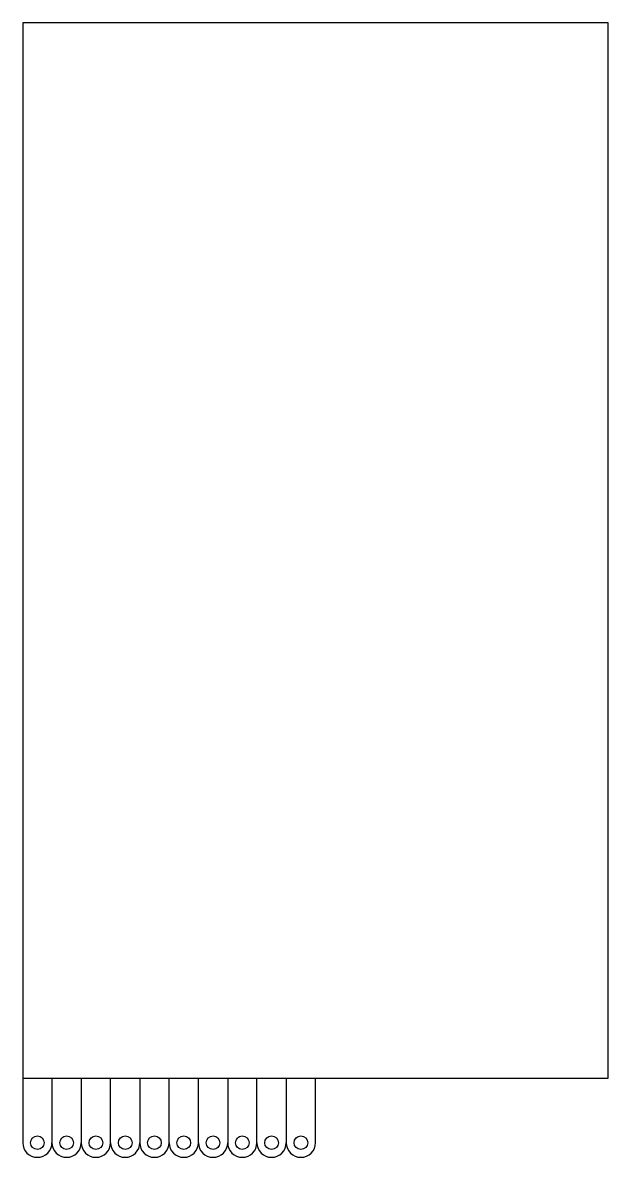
# Model space of a CAD drawing. Header units: millimetres. Extents: x -187 to 113, y -319 to 263.
import ezdxf

# ---------------------------------------------------------------- set-up
doc = ezdxf.new("R2010")
doc.units = ezdxf.units.MM

msp = doc.modelspace()

# ---------------------------------------------------------------- linework, layer by layer
at = {"color": 7, "linetype": 'Continuous', "lineweight": 25}
for p, q in [((-187.32, 262.86), (-187.32, -311.14)), ((112.68, 262.86), (-187.32, 262.86)), ((112.68, -278.14), (112.68, 262.86)), ((-187.32, -278.14), (112.68, -278.14)), ((-172.32, -278.14), (-172.32, -311.14)), ((-157.32, -278.14), (-157.32, -311.14)), ((-142.32, -311.14), (-142.32, -278.14)), ((-127.32, -278.14), (-127.32, -311.14)), ((-112.32, -311.14), (-112.32, -278.14)), ((-97.32, -311.14), (-97.32, -278.14)), ((-82.32, -278.14), (-82.32, -311.14)), ((-67.32, -311.14), (-67.32, -278.14)), ((-52.32, -278.14), (-52.32, -311.14)), ((-37.32, -311.14), (-37.32, -278.14))]:
    msp.add_line(p, q, dxfattribs=at)
for centre in [(-179.82, -311.14), (-164.82, -311.14), (-149.82, -311.14), (-134.82, -311.14), (-119.82, -311.14), (-104.82, -311.14), (-89.82, -311.14), (-74.82, -311.14), (-59.82, -311.14), (-44.82, -311.14)]:
    msp.add_circle(centre, 3.5, dxfattribs=at)
for centre in [(-179.82, -311.14), (-164.82, -311.14), (-149.82, -311.14), (-134.82, -311.14), (-119.82, -311.14), (-104.82, -311.14), (-89.82, -311.14), (-74.82, -311.14), (-59.82, -311.14), (-44.82, -311.14)]:
    msp.add_arc(centre, 7.5, 180, 0, dxfattribs=at)

doc.saveas('drawing.dxf')
